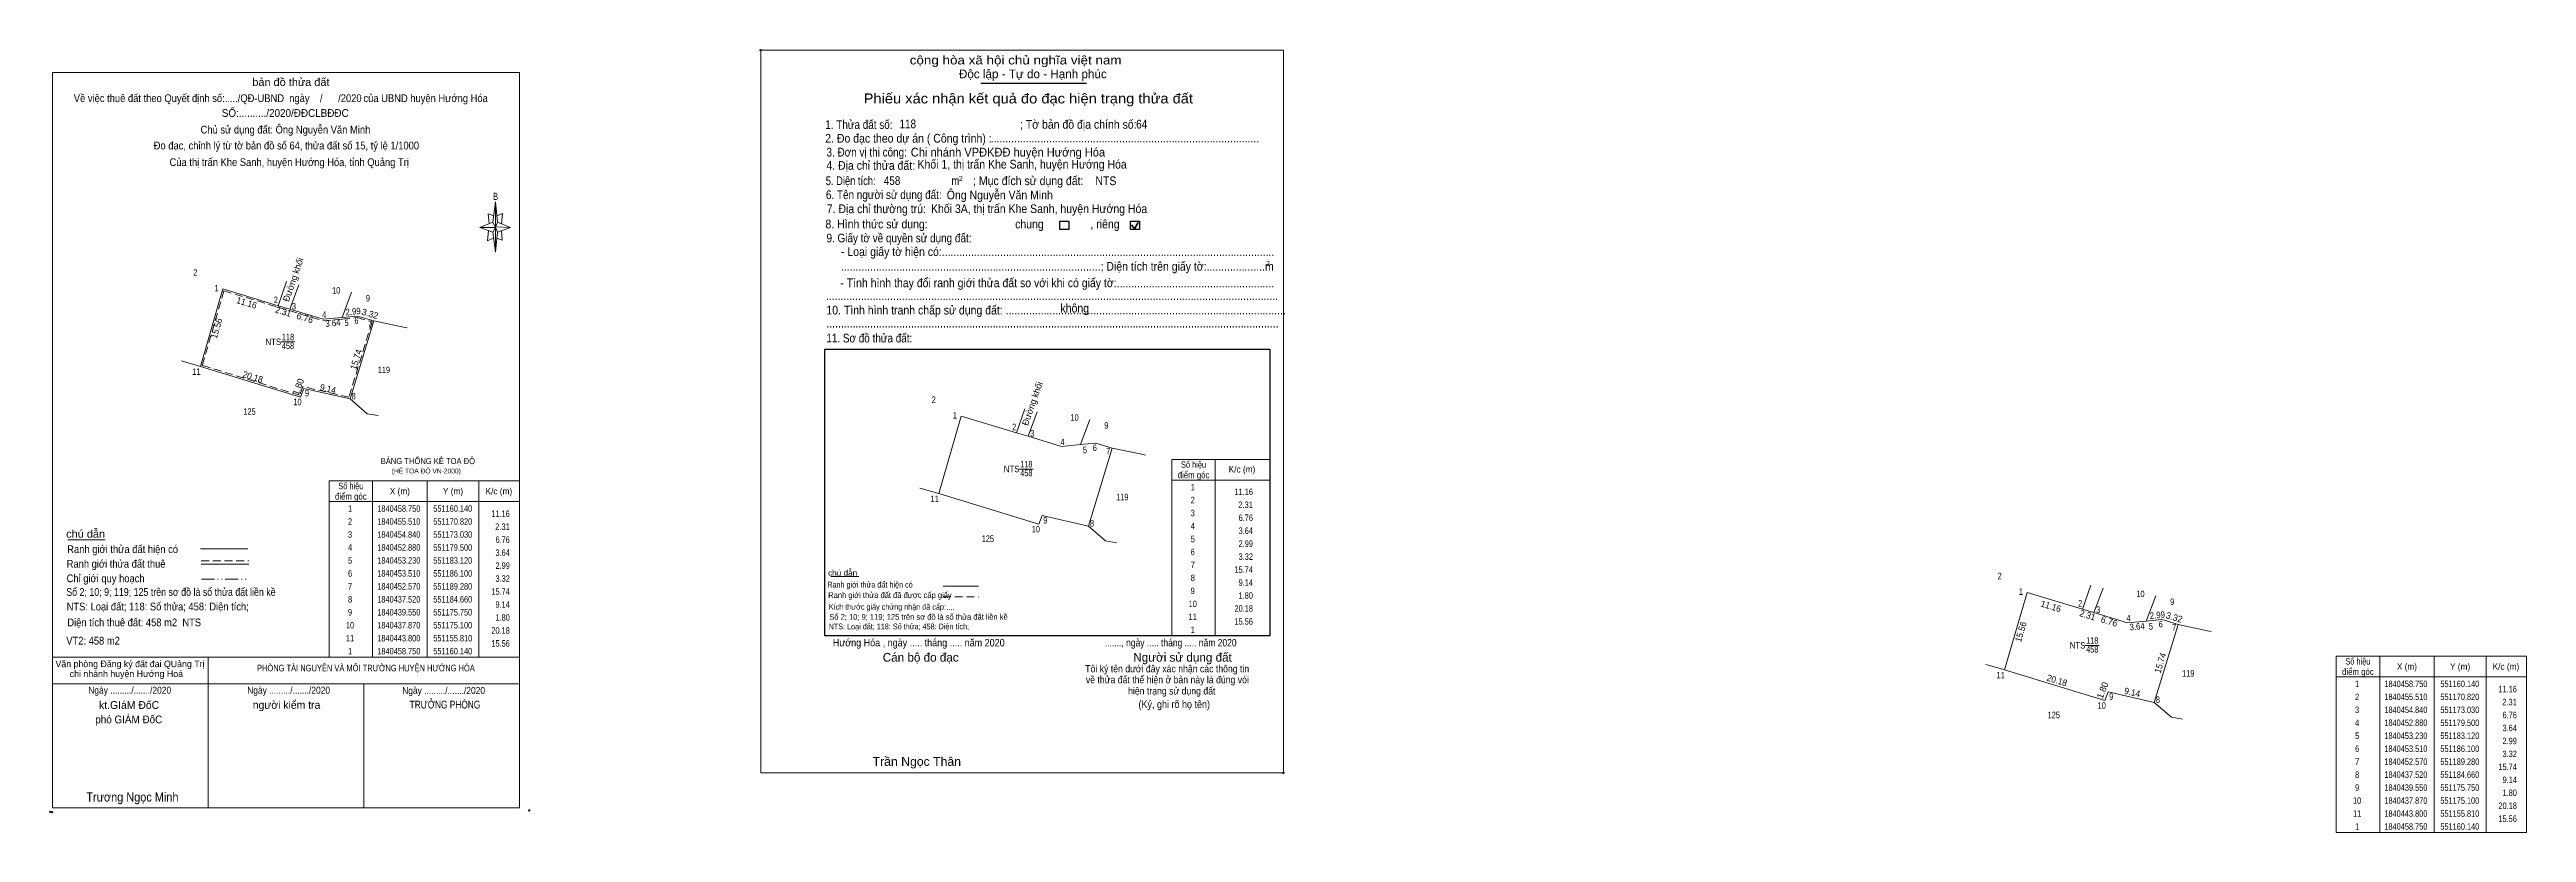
# Model space of a CAD drawing. Header units: metres. Extents: x 550779 to 551256, y 1840412 to 1840563.
import ezdxf
from ezdxf.enums import TextEntityAlignment as Align

# ---------------------------------------------------------------- set-up
doc = ezdxf.new("R2010")
doc.units = ezdxf.units.M
doc.header["$LTSCALE"] = 0.5
doc.header["$PDMODE"] = 32
doc.header["$PDSIZE"] = 0.25
doc.linetypes.add('DASH_DOUBLE_DOT', pattern=[9.2, 5, -1.2, 0.3, -1.2, 0.3, -1.2])
doc.linetypes.add('MEDIUM_DASHED', pattern=[4.5, 3, -1.5])
for name, color, linetype, lineweight in [('1', 7, 'Continuous', 13), ('10', 7, 'Continuous', 13), ('17', 7, 'Continuous', 13), ('2', 7, 'Continuous', 25), ('36', 7, 'Continuous', 13), ('5', 7, 'Continuous', 13), ('6', 7, 'Continuous', 13), ('63', 7, 'Continuous', 13)]:
    doc.layers.add(name, color=color, linetype=linetype, lineweight=lineweight)

msp = doc.modelspace()

# ---------------------------------------------------------------- linework, layer by layer
at = {"layer": '1'}
for points in [[(550954.62, 1840492.76), (550965.3, 1840489.52), (550967.51, 1840488.85), (550973.98, 1840486.89), (550977.6, 1840487.24), (550980.58, 1840487.52), (550983.76, 1840486.58), (550979.14, 1840471.53), (550970.23, 1840473.56), (550969.58, 1840471.88), (550950.29, 1840477.81)], [(551160.14, 1840458.75), (551170.82, 1840455.51), (551173.03, 1840454.84), (551179.5, 1840452.88), (551183.12, 1840453.23), (551186.1, 1840453.51), (551189.28, 1840452.57), (551184.66, 1840437.52), (551175.75, 1840439.55), (551175.1, 1840437.87), (551155.81, 1840443.8)]]:
    msp.add_lwpolyline(points, close=True, dxfattribs=at)
at = {"layer": '10'}
for p, q in [((550812.26, 1840517.28), (550807.93, 1840502.33)), ((550812.26, 1840517.28), (550822.94, 1840514.04)), ((550822.94, 1840514.04), (550824.56, 1840518.69)), ((550825.15, 1840513.37), (550826.94, 1840518.07)), ((550822.94, 1840514.04), (550825.15, 1840513.37)), ((550825.15, 1840513.37), (550831.62, 1840511.41)), ((550835.24, 1840511.76), (550837.08, 1840516.63)), ((550835.24, 1840511.76), (550838.22, 1840512.04)), ((550838.22, 1840512.04), (550841.4, 1840511.1)), ((550831.62, 1840511.41), (550835.24, 1840511.76)), ((550836.78, 1840496.05), (550841.4, 1840511.1)), ((550841.4, 1840511.1), (550846.75, 1840509.96)), ((550847.78, 1840509.74), (550846.75, 1840509.96)), ((550804.29, 1840503.38), (550807.94, 1840502.33)), ((550823.43, 1840507.04), (550826.13, 1840507.05)), ((550836.78, 1840496.05), (550840.08, 1840493.2)), ((550840.08, 1840493.2), (550842.23, 1840492.85)), ((550965.3, 1840489.52), (550966.92, 1840494.17)), ((550967.51, 1840488.85), (550969.3, 1840493.55)), ((550954.62, 1840492.76), (550950.29, 1840477.81)), ((550954.62, 1840492.76), (550965.3, 1840489.52)), ((550967.51, 1840488.85), (550973.98, 1840486.89)), ((550977.6, 1840487.24), (550979.44, 1840492.11)), ((550973.98, 1840486.89), (550977.6, 1840487.24)), ((550977.6, 1840487.24), (550980.58, 1840487.52)), ((550979.14, 1840471.53), (550983.76, 1840486.58)), ((550980.58, 1840487.52), (550983.76, 1840486.58)), ((550983.76, 1840486.58), (550989.11, 1840485.44)), ((550990.14, 1840485.22), (550989.11, 1840485.44)), ((550946.65, 1840478.86), (550950.3, 1840477.81)), ((550979.14, 1840471.53), (550982.44, 1840468.68)), ((550982.44, 1840468.68), (550984.59, 1840468.33)), ((551170.82, 1840455.51), (551172.44, 1840460.16)), ((551173.03, 1840454.84), (551174.82, 1840459.54)), ((551160.14, 1840458.75), (551155.81, 1840443.8)), ((551160.14, 1840458.75), (551170.82, 1840455.51)), ((551173.03, 1840454.84), (551179.5, 1840452.88)), ((551183.12, 1840453.23), (551184.96, 1840458.1)), ((551179.5, 1840452.88), (551183.12, 1840453.23)), ((551183.12, 1840453.23), (551186.1, 1840453.51)), ((551184.66, 1840437.52), (551189.28, 1840452.57)), ((551186.1, 1840453.51), (551189.28, 1840452.57)), ((551189.28, 1840452.57), (551194.63, 1840451.43)), ((551195.66, 1840451.21), (551194.63, 1840451.43)), ((551152.17, 1840444.85), (551155.82, 1840443.8)), ((551184.66, 1840437.52), (551187.96, 1840434.67)), ((551187.96, 1840434.67), (551190.11, 1840434.32))]:
    msp.add_line(p, q, dxfattribs=at)
msp.add_lwpolyline([(550812.26, 1840517.28), (550822.94, 1840514.04), (550825.15, 1840513.37), (550831.62, 1840511.41), (550835.24, 1840511.76), (550838.22, 1840512.04), (550841.4, 1840511.1), (550836.78, 1840496.05), (550827.87, 1840498.08), (550827.22, 1840496.4), (550807.93, 1840502.33)], close=True, dxfattribs=at)
at = {"layer": '10', "linetype": 'MEDIUM_DASHED'}
msp.add_lwpolyline([(550812.46, 1840516.9), (550822.85, 1840513.75), (550825.06, 1840513.08), (550831.59, 1840511.11), (550835.27, 1840511.46), (550838.19, 1840511.74), (550841.02, 1840510.9), (550836.57, 1840496.4), (550827.68, 1840498.43), (550827.04, 1840496.77), (550808.3, 1840502.53)], close=True, dxfattribs=at)
at = {"layer": '10'}
for points in [[(550807.93, 1840502.33), (550827.22, 1840496.4), (550827.87, 1840498.08), (550836.78, 1840496.05)], [(550950.29, 1840477.81), (550969.58, 1840471.88), (550970.23, 1840473.56), (550979.14, 1840471.53)], [(551155.81, 1840443.8), (551175.1, 1840437.87), (551175.75, 1840439.55), (551184.66, 1840437.52)]]:
    msp.add_lwpolyline(points, dxfattribs=at)
at = {"layer": '17'}
for p, q in [((550782.36, 1840468.87), (550789.6, 1840468.87)), ((550929.46, 1840461.8), (550934.86, 1840461.8))]:
    msp.add_line(p, q, dxfattribs=at)
at = {"layer": '2'}
for p, q in [((550958.41, 1840556.92), (550978.79, 1840556.92)), ((550928.32, 1840505.62), (551014.12, 1840505.62)), ((551014.12, 1840505.62), (551014.12, 1840450.39))]:
    msp.add_line(p, q, dxfattribs=at)
at = {"layer": '2', "lineweight": 35}
for p, q in [((550987.44, 1840529.6), (550988.02, 1840528.86)), ((550988.02, 1840528.86), (550988.72, 1840530.11))]:
    msp.add_line(p, q, dxfattribs=at)
at = {"layer": '2', "lineweight": 13}
msp.add_lwpolyline([(550915.96, 1840563.31), (551016.75, 1840563.31), (551016.75, 1840423.92), (550915.96, 1840423.92)], close=True, dxfattribs=at)
at = {"layer": '2'}
for points in [[(550973.63, 1840530.32), (550975.36, 1840530.32), (550975.36, 1840528.71), (550973.63, 1840528.71)], [(550987.25, 1840530.32), (550988.98, 1840530.32), (550988.98, 1840528.71), (550987.25, 1840528.71)]]:
    msp.add_lwpolyline(points, close=True, dxfattribs=at)
msp.add_lwpolyline([(551014.12, 1840450.39), (550928.32, 1840450.39), (550928.32, 1840505.62)], dxfattribs=at)
for p in [(550915.96, 1840563.31), (551016.74, 1840423.92)]:
    msp.add_point(p, dxfattribs=at)
at = {"layer": '36'}
for p, q in [((550965.3, 1840489.52), (550967.51, 1840488.85)), ((551170.82, 1840455.51), (551173.03, 1840454.84))]:
    msp.add_line(p, q, dxfattribs=at)
at = {"layer": '5'}
for p, q in [((550864.31, 1840530.14), (550864.81, 1840534.04)), ((550864.31, 1840528.24), (550861.81, 1840529.14)), ((550865.21, 1840528.24), (550864.81, 1840524.34)), ((550866.11, 1840526.64), (550865.11, 1840527.04)), ((550865.21, 1840530.14), (550867.71, 1840529.14)), ((550866.01, 1840528.54), (550866.11, 1840526.64)), ((550809.44, 1840417.2), (550809.44, 1840446.26)), ((550779.44, 1840441.1), (550869.24, 1840441.1)), ((550779.44, 1840441.1), (550869.24, 1840441.1)), ((550779.44, 1840441.1), (550869.24, 1840441.1)), ((550839.44, 1840417.2), (550839.44, 1840441.1))]:
    msp.add_line(p, q, dxfattribs=at)
for points in [[(550779.44, 1840559), (550869.44, 1840559), (550869.44, 1840417.2), (550779.44, 1840417.2)], [(550864.81, 1840534.04), (550865.21, 1840530.14), (550864.81, 1840529.14)], [(550864.81, 1840529.14), (550861.81, 1840529.14), (550864.31, 1840530.14), (550865.21, 1840528.24), (550867.71, 1840529.14), (550864.81, 1840529.24)], [(550864.81, 1840529.14), (550864.81, 1840524.34), (550864.31, 1840528.24)]]:
    msp.add_lwpolyline(points, close=True, dxfattribs=at)
for points in [[(550864.51, 1840531.34), (550863.41, 1840531.74), (550863.61, 1840529.84)], [(550865.11, 1840531.34), (550866.21, 1840531.84), (550866.01, 1840529.84)], [(550864.81, 1840529.14), (550864.31, 1840530.14), (550861.81, 1840529.14)], [(550863.51, 1840528.54), (550863.31, 1840526.54), (550864.41, 1840527.04)], [(550864.81, 1840529.14), (550865.21, 1840528.24), (550867.71, 1840529.14)], [(550869.44, 1840417.2), (550779.44, 1840417.2), (550779.44, 1840441.1)]]:
    msp.add_lwpolyline(points, dxfattribs=at)
for p in [(550778.97, 1840416.43), (550779.37, 1840416.36)]:
    msp.add_point(p, dxfattribs=at)
at = {"layer": '6'}
for p, q in [((550807.96, 1840467.13), (550817.1, 1840467.13)), ((550808.1, 1840464.2), (550817.24, 1840464.2)), ((550951.12, 1840459.96), (550957.94, 1840459.96)), ((550779.44, 1840446.26), (550869.44, 1840446.26))]:
    msp.add_line(p, q, dxfattribs=at)
at = {"layer": '6', "linetype": 'MEDIUM_DASHED'}
for p, q in [((550808.1, 1840464.82), (550817.3, 1840464.82)), ((550951.12, 1840457.87), (550957.97, 1840457.87))]:
    msp.add_line(p, q, dxfattribs=at)
at = {"layer": '6'}
msp.add_point((550871.34, 1840416.7), dxfattribs=at)
at = {"layer": '63'}
for p, q in [((551003.62, 1840484.39), (551003.62, 1840450.39)), ((551014.12, 1840484.39), (551014.12, 1840450.39)), ((550841.14, 1840480.26), (550841.14, 1840446.26)), ((550851.64, 1840480.26), (550851.64, 1840446.26)), ((550861.64, 1840480.26), (550861.64, 1840446.26)), ((550965.79, 1840482.52), (550968.49, 1840482.53)), ((550995.22, 1840480.39), (551014.12, 1840480.39)), ((550832.74, 1840476.26), (550869.44, 1840476.26)), ((551171.31, 1840448.51), (551174.01, 1840448.52)), ((551228.12, 1840446.45), (551228.12, 1840412.45)), ((551238.62, 1840446.45), (551238.62, 1840412.45)), ((551248.62, 1840446.45), (551248.62, 1840412.45)), ((551219.72, 1840442.45), (551256.42, 1840442.45))]:
    msp.add_line(p, q, dxfattribs=at)
at = {"layer": '63', "linetype": 'DASH_DOUBLE_DOT'}
msp.add_line((550808.13, 1840461.28), (550817.33, 1840461.28), dxfattribs=at)
at = {"layer": '63'}
msp.add_lwpolyline([(551014.12, 1840450.39), (550995.22, 1840450.39), (550995.22, 1840484.39), (551014.12, 1840484.39)], dxfattribs=at)
for points in [[(550832.74, 1840480.26), (550869.44, 1840480.26), (550869.44, 1840446.26), (550832.74, 1840446.26)], [(551219.72, 1840446.45), (551256.42, 1840446.45), (551256.42, 1840412.45), (551219.72, 1840412.45)]]:
    msp.add_lwpolyline(points, close=True, dxfattribs=at)

# ---------------------------------------------------------------- texts
at = {"layer": '1'}
for s, height, width, p in [('BẢNG THỐNG KÊ TOẠ ĐỘ ', 1.15, 0.95, (550852, 1840483.5)), ('118', 1.25, 0.85, (550967.185, 1840482.86)), ('(HỆ TOẠ ĐỘ VN-2000)', 0.9335, 0.9, (550851.49, 1840481.69)), ('NTS', 1.25, 0.9, (550964.35, 1840481.93)), ('458', 1.25, 0.85, (550967.185, 1840481.15)), ('118', 1.25, 0.85, (551172.705, 1840448.85)), ('NTS', 1.25, 0.9, (551169.87, 1840447.92)), ('458', 1.25, 0.85, (551172.705, 1840447.14))]:
    msp.add_text(s, height=height, dxfattribs=dict(at, width=width)).set_placement(p, align=Align.CENTER)
at = {"layer": '10'}
for s, width, p in [('2', 0.8, (550806.96, 1840519.81)), ('10', 0.85, (550834.115, 1840516.37)), ('9', 0.8, (550840.235, 1840514.84)), ('NTS', 0.9, (550821.99, 1840506.45)), ('118', 0.85, (550824.825, 1840507.38)), ('458', 0.85, (550824.825, 1840505.67)), ('119', 0.85, (550843.32, 1840501.03)), ('125', 0.85, (550817.405, 1840493.01))]:
    msp.add_text(s, height=1.25, dxfattribs=dict(at, width=width)).set_placement(p, align=Align.CENTER)
for s, width, p in [(' 1', 0.75, (550811.46, 1840516.8)), (' 2', 0.85, (550822.88, 1840514.54)), (' 3', 0.8, (550826.37, 1840513.32)), (' 4', 0.85, (550832.19, 1840511.67)), (' 5', 0.8, (550836.52, 1840510.11)), (' 6', 0.85, (550838.42, 1840510.53)), (' 7', 0.8, (550841.02, 1840509.89)), (' 11', 0.8, (550807.97, 1840500.7)), (' 9', 0.85, (550828.87, 1840496.55)), (' 10', 0.85, (550827.44, 1840494.85)), (' 8', 0.8, (550837.88, 1840495.96))]:
    msp.add_text(s, height=1.25, dxfattribs=dict(at, width=width)).set_placement(p, align=Align.RIGHT)
for s, rotation, width, p in [('11.16', 343.124, 0.95, (550816.6736, 1840513.9995)), ('2.31', 343.134, 0.95, (550823.7387, 1840512.2978)), ('2.99', 5.368, 0.9, (550837.4265, 1840512.2859)), ('15.56', 73.847, 0.95, (550811.6435, 1840509.5011)), ('3.64', 5.522, 0.9, (550833.5299, 1840510.0711)), ('15.74', 72.935, 0.95, (550838.5399, 1840503.4816)), ('20.18', 342.912, 0.95, (550817.8464, 1840499.707)), ('9.14', 347.165, 0.95, (550832.3962, 1840497.3968))]:
    msp.add_text(s, height=1.25, rotation=rotation, dxfattribs=dict(at, width=width)).set_placement(p, align=Align.CENTER)
for s, rotation, p in [('6.76', 343.147, (550827.9038, 1840511.0884)), ('3.32', 343.532, (550840.4578, 1840511.8713)), ('1.80', 68.848, (550827.3937, 1840498.1745))]:
    msp.add_text(s, height=1.25, rotation=rotation, dxfattribs=at).set_placement(p, align=Align.CENTER)
at = {"layer": '2'}
for s, height, width, p in [('cộng hòa xã hội chủ nghĩa việt nam', 1.682, 1.15, (550944.7, 1840560.56)), ('2. Đo đạc theo dự án ( Công trình) : ', 1.683, 0.9, (550928.4, 1840545.48)), ('1. Thửa đất số:', 1.682, 0.85, (550928.41, 1840548.12)), ('118', 1.68, 0.85, (550942.73, 1840548.26)), ('............................................................................................', 1.683, 0.9, (550960.3, 1840545.54)), ('; Tờ bản đồ địa chính số:', 1.682, 0.9, (550965.95, 1840548.16)), ('64', 1.68, 0.85, (550988.36, 1840548.2)), ('4. Địa chỉ thửa đất:', 1.683, 0.9, (550928.62, 1840540.24)), ('3. Đơn vị thi công:', 1.683, 0.85, (550928.65, 1840542.8)), ('Chi nhánh VPĐKĐĐ huyện Hướng Hóa', 1.68, 0.95, (550944.9, 1840542.8)), ('Khối 1, thị trấn Khe Sanh, huyện Hướng Hóa', 1.68, 0.9, (550946.2, 1840540.48)), ('5. Diện tích:', 1.683, 0.8, (550928.51, 1840537.29)), ('6. Tên người sử dụng đất:', 1.683, 0.85, (550928.54, 1840534.6)), ('458', 1.68, 0.85, (550939.7, 1840537.32)), ('Ông Nguyễn Văn Minh', 1.68, 0.9, (550951.84, 1840534.54)), ('m', 1.682, 0.8, (550952.74, 1840537.29)), ('2', 0.9611, 0.8, (550954.19, 1840538.1)), ('; Mục đích sử dụng đất:', 1.682, 0.9, (550956.92, 1840537.29)), ('NTS', 1.68, 0.9, (550980.5, 1840537.28)), ('7. Địa chỉ thường trú:', 1.683, 0.9, (550928.7, 1840531.88)), ('Khối 3A, thị trấn Khe Sanh, huyện Hướng Hóa', 1.68, 0.9, (550948.8, 1840531.9)), ('8. Hình thức sử dụng:', 1.683, 0.9, (550928.45, 1840528.94)), ('9. Giấy tờ về quyền sử dụng đất:', 1.683, 0.85, (550928.65, 1840526.25)), ('chung                , riêng', 1.682, 0.9, (550965.02, 1840528.94)), ('     - Loại giấy tờ hiện có:..................................................................................................................', 1.682, 0.9, (550928.62, 1840523.62)), ('     .........................................................................................; Diện tích trên giấy tờ:....................m', 1.682, 0.9, (550928.62, 1840520.78)), ('2', 0.9611, 0.8, (551013.42, 1840521.72)), ('     - Tình hình thay đổi ranh giới thửa đất so với khi có giấy tờ:......................................................', 1.682, 0.9, (550928.51, 1840517.6)), ('...........................................................................................................................................................', 1.682, 0.9, (550928.54, 1840515.16)), ('10. Tình hình tranh chấp sử dụng đất: ................................................................................................', 1.683, 0.9, (550928.62, 1840512.34)), ('không', 1.682, 0.9, (550973.76, 1840512.72)), ('11. Sơ đồ thửa đất:', 1.683, 0.85, (550928.62, 1840506.95)), ('...........................................................................................................................................................', 1.682, 0.9, (550928.62, 1840509.83)), ('Hướng Hóa , ngày ..... tháng ..... năm 2020', 1.441, 0.9, (550929.86, 1840448.33)), ('......., ngày ..... tháng ..... năm 2020', 1.441, 0.85, (550982.32, 1840448.33)), ('(Ký, ghi rõ họ tên)', 1.442, 0.9, (550988.8, 1840436.46)), ('Trần Ngọc Thân', 1.68, 1.05, (550937.54, 1840425.3))]:
    msp.add_text(s, height=height, dxfattribs=dict(at, width=width)).set_placement(p)
for s, height, width, p in [('Phiếu xác nhận kết quả đo đạc hiện trạng thửa đất', 1.922, 1.1, (550967.565, 1840553.04)), ('....', 0.935, 0.95, (550952.56, 1840455.38)), ('Tôi ký tên dưới đây xác nhận các thông tin', 1.39, 0.9, (550994.34, 1840443.33)), ('về thửa đất thể hiện ở bản này là đúng vói', 1.39, 0.9, (550994.375, 1840441.22)), ('hiện trạng sử dụng đất', 1.39, 0.9, (550995.215, 1840439.06))]:
    msp.add_text(s, height=height, dxfattribs=dict(at, width=width)).set_placement(p, align=Align.CENTER)
for s, p in [('Độc lập - Tự do - Hạnh phúc', (550954.18, 1840557.9)), ('Cán bộ đo đạc', (550939.5, 1840445.39)), ('Người sử dụng đất', (550987.81, 1840445.39))]:
    msp.add_text(s, height=1.682, dxfattribs=at).set_placement(p)
msp.add_text('.', height=0.4806, dxfattribs=at).set_placement((551016.7285, 1840423.67), align=Align.CENTER)
at = {"layer": '5'}
for s, height, width, p in [('Về việc thuê đất theo Quyết định số:...../QĐ-UBND  ngày    /      /2020', 1.5, 0.9, (550811.27, 1840553.3)), ('bản đồ thửa đất', 1.5, 1.05, (550825.38, 1840556.41)), ('SỐ:........../2020/ĐĐCLBĐĐC', 1.5, 0.95, (550824.29, 1840550.45)), ('của UBND huyện Hướng Hóa', 1.5, 0.9, (550851.36, 1840553.3)), ('Đo đạc, chỉnh lý từ tờ bản đồ số 64, thửa đất số 15, tỷ lệ 1/1000 ', 1.5, 0.9, (550824.765, 1840544.17)), ('Chủ sử dụng đất: Ông Nguyễn Văn Minh', 1.5, 0.9, (550824.33, 1840547.24)), ('Của thị trấn Khe Sanh, huyện Hướng Hóa, tỉnh Quảng Trị', 1.5, 0.9, (550825.06, 1840540.96)), ('B', 1.378, 0.75, (550864.845, 1840534.43)), ('Ngày ........./......./2020', 1.35, 0.9, (550794.305, 1840439.21)), ('Ngày ........./......./2020', 1.35, 0.9, (550824.945, 1840439.21)), ('Ngày ........./......./2020', 1.35, 0.9, (550854.825, 1840439.16)), ('TRƯỞNG PHÒNG', 1.5, 0.8, (550855.085, 1840436.36)), ('phó GIÁM ĐốC', 1.5, 0.95, (550794.12, 1840433.5)), ('Trương Ngọc Minh', 1.75, 0.9, (550794.825, 1840418.41))]:
    msp.add_text(s, height=height, dxfattribs=dict(at, width=width)).set_placement(p, align=Align.CENTER)
for s, p in [('kt.GIáM ĐốC', (550794.185, 1840436.28)), ('người kiểm tra', (550824.545, 1840436.3))]:
    msp.add_text(s, height=1.5, dxfattribs=at).set_placement(p, align=Align.CENTER)
at = {"layer": '6'}
for s, height, width, p in [('chú dẫn', 1.5, 1.05, (550782.06, 1840469.29)), ('Ranh giới thửa đất thuê', 1.5, 0.9, (550782.15, 1840463.51)), ('Ranh giới thửa đất hiện có ', 1.5, 0.9, (550782.26, 1840466.33)), ('Số 2; 10; 9; 119; 125 trên sơ đồ là số thửa đất liền kề', 1.5, 0.85, (550782.07, 1840458.08)), ('Chỉ giới quy hoạch', 1.5, 0.9, (550782.14, 1840460.7)), ('Ranh giới thửa đất hiện có ', 1.12, 0.9, (550928.8, 1840459.68)), ('chú dẫn', 1.12, 1.05, (550928.96, 1840461.96)), ('NTS: Loại đất; 118: Số thửa; 458: Diện tích;', 1.5, 0.9, (550782.14, 1840455.27)), ('Ranh giới thửa đất đã được cấp giấy', 1.12, 0.85, (550928.98, 1840457.67)), ('Kích thước giấy chứng nhận đã cấp:', 1.12, 0.9, (550929.1, 1840455.41)), ('Số 2; 10; 9; 119; 125 trên sơ đồ là số thửa đất liền kề', 1.12, 0.85, (550929.19, 1840453.46)), ('VT2: 458 m2', 1.5, 0.9, (550782.07, 1840448.68)), ('Diện tích thuê đất: 458 m2  NTS', 1.5, 0.9, (550782.27, 1840452.21)), ('NTS: Loại đất; 118: Số thửa; 458: Diện tích;', 1.12, 0.9, (550929.06, 1840451.62))]:
    msp.add_text(s, height=height, dxfattribs=dict(at, width=width)).set_placement(p)
for s, p in [(' Văn phòng Đăng ký đất đai QUảng Trị', (550794.12, 1840444.33)), ('chi nhánh huyện Hướng Hoá', (550793.66, 1840442.42))]:
    msp.add_text(s, height=1.267, dxfattribs=at).set_placement(p, align=Align.CENTER)
at = {"layer": '6', "width": 0.85}
msp.add_text('PHÒNG TÀI NGUYÊN VÀ MÔI TRƯỜNG HUYỆN HƯỚNG HÓA', height=1.27, dxfattribs=at).set_placement((550839.845, 1840443.52), align=Align.CENTER)
at = {"layer": '63'}
for s, rotation, p in [('Đường khối', 70.792, (550826.4128, 1840518.8444)), ('Đường khối', 70.792, (550968.9228, 1840494.9444)), ('3.32', 343.532, (551188.3378, 1840453.3413)), ('6.76', 343.147, (551175.7838, 1840452.5584)), ('1.80', 68.848, (551175.2737, 1840439.6445))]:
    msp.add_text(s, height=1.25, rotation=rotation, dxfattribs=at).set_placement(p, align=Align.CENTER)
for s, width, p in [('2', 0.8, (550949.32, 1840495.29)), ('10', 0.85, (550976.475, 1840491.85)), ('9', 0.8, (550982.595, 1840490.32)), ('Số hiệu', 0.85, (550999.42, 1840482.77)), ('Số hiệu', 0.85, (550836.94, 1840478.64)), ('X (m)', 0.95, (550846.39, 1840477.64)), ('Y (m)', 0.95, (550856.645, 1840477.64)), ('K/c (m)', 0.95, (550865.485, 1840477.64)), ('điểm góc', 0.9, (550999.42, 1840480.77)), (' 1', 0.75, (550999.07, 1840478.42)), ('K/c (m)', 0.95, (551008.765, 1840481.87)), ('điểm góc', 0.9, (550836.94, 1840476.64)), (' 1', 0.75, (550836.59, 1840474.29)), ('1840458.750', 0.85, (550846.19, 1840474.29)), ('551160.140', 0.85, (550856.59, 1840474.29)), ('119', 0.85, (550985.68, 1840476.51)), (' 3', 0.8, (550999.065, 1840473.42)), (' 2', 0.85, (550999.075, 1840475.92)), (' 3', 0.8, (550836.585, 1840469.29)), (' 2', 0.85, (550836.595, 1840471.79)), ('1840455.510', 0.85, (550846.19, 1840471.79)), ('1840454.840', 0.85, (550846.19, 1840469.29)), ('551170.820', 0.85, (550856.59, 1840471.79)), ('551173.030', 0.85, (550856.59, 1840469.29)), ('125', 0.85, (550959.765, 1840468.49)), (' 4', 0.85, (550999.07, 1840470.92)), (' 5', 0.8, (550999.075, 1840468.42)), (' 4', 0.85, (550836.59, 1840466.79)), (' 5', 0.8, (550836.595, 1840464.29)), ('1840452.880', 0.85, (550846.19, 1840466.79)), ('1840453.230', 0.85, (550846.19, 1840464.29)), ('551179.500', 0.85, (550856.59, 1840466.79)), ('551183.120', 0.85, (550856.59, 1840464.29)), (' 6', 0.85, (550999.075, 1840465.92)), (' 7', 0.8, (550999.075, 1840463.42)), (' 6', 0.85, (550836.595, 1840461.79)), (' 7', 0.8, (550836.595, 1840459.29)), ('1840453.510', 0.85, (550846.19, 1840461.79)), ('1840452.570', 0.85, (550846.19, 1840459.29)), ('551186.100', 0.85, (550856.59, 1840461.79)), ('551189.280', 0.85, (550856.59, 1840459.29)), (' 9', 0.85, (550999.07, 1840458.42)), (' 8', 0.8, (550999.075, 1840460.92)), ('2', 0.8, (551154.84, 1840461.28)), (' 9', 0.85, (550836.59, 1840454.29)), (' 8', 0.8, (550836.595, 1840456.79)), ('1840437.520', 0.85, (550846.19, 1840456.79)), ('1840439.550', 0.85, (550846.19, 1840454.29)), ('551184.660', 0.85, (550856.59, 1840456.79)), ('551175.750', 0.85, (550856.59, 1840454.29)), (' 10', 0.85, (550999.07, 1840455.92)), (' 11', 0.8, (550999.07, 1840453.42)), ('10', 0.85, (551181.99, 1840457.84)), ('9', 0.8, (551188.115, 1840456.31)), (' 10', 0.85, (550836.59, 1840451.79)), (' 11', 0.8, (550836.59, 1840449.29)), ('1840437.870', 0.85, (550846.19, 1840451.79)), ('1840443.800', 0.85, (550846.19, 1840449.29)), ('551175.100', 0.85, (550856.59, 1840451.79)), ('551155.810', 0.85, (550856.59, 1840449.29)), (' 1', 0.75, (550999.07, 1840450.92)), (' 1', 0.75, (550836.59, 1840446.79)), ('1840458.750', 0.85, (550846.19, 1840446.79)), ('551160.140', 0.85, (550856.59, 1840446.79)), ('Số hiệu', 0.85, (551223.92, 1840444.83)), ('X (m)', 0.95, (551233.37, 1840443.83)), ('Y (m)', 0.95, (551243.625, 1840443.83)), ('K/c (m)', 0.95, (551252.465, 1840443.83)), ('119', 0.85, (551191.2, 1840442.5)), ('điểm góc', 0.9, (551223.92, 1840442.83)), (' 1', 0.75, (551223.57, 1840440.48)), ('1840458.750', 0.85, (551233.17, 1840440.48)), ('551160.140', 0.85, (551243.57, 1840440.48)), ('125', 0.85, (551165.285, 1840434.48)), (' 3', 0.8, (551223.565, 1840435.48)), (' 2', 0.85, (551223.575, 1840437.98)), ('1840455.510', 0.85, (551233.17, 1840437.98)), ('1840454.840', 0.85, (551233.17, 1840435.48)), ('551170.820', 0.85, (551243.57, 1840437.98)), ('551173.030', 0.85, (551243.57, 1840435.48)), (' 4', 0.85, (551223.57, 1840432.98)), (' 5', 0.8, (551223.575, 1840430.48)), ('1840452.880', 0.85, (551233.17, 1840432.98)), ('1840453.230', 0.85, (551233.17, 1840430.48)), ('551179.500', 0.85, (551243.57, 1840432.98)), ('551183.120', 0.85, (551243.57, 1840430.48)), (' 6', 0.85, (551223.575, 1840427.98)), (' 7', 0.8, (551223.575, 1840425.48)), ('1840453.510', 0.85, (551233.17, 1840427.98)), ('1840452.570', 0.85, (551233.17, 1840425.48)), ('551186.100', 0.85, (551243.57, 1840427.98)), ('551189.280', 0.85, (551243.57, 1840425.48)), (' 9', 0.85, (551223.57, 1840420.48)), (' 8', 0.8, (551223.575, 1840422.98)), ('1840437.520', 0.85, (551233.17, 1840422.98)), ('1840439.550', 0.85, (551233.17, 1840420.48)), ('551184.660', 0.85, (551243.57, 1840422.98)), ('551175.750', 0.85, (551243.57, 1840420.48)), (' 10', 0.85, (551223.57, 1840417.98)), (' 11', 0.8, (551223.57, 1840415.48)), ('1840437.870', 0.85, (551233.17, 1840417.98)), ('1840443.800', 0.85, (551233.17, 1840415.48)), ('551175.100', 0.85, (551243.57, 1840417.98)), ('551155.810', 0.85, (551243.57, 1840415.48)), (' 1', 0.75, (551223.57, 1840412.98)), ('1840458.750', 0.85, (551233.17, 1840412.98)), ('551160.140', 0.85, (551243.57, 1840412.98))]:
    msp.add_text(s, height=1.25, dxfattribs=dict(at, width=width)).set_placement(p, align=Align.CENTER)
for s, width, p in [(' 1', 0.75, (550953.82, 1840492.28)), (' 2', 0.85, (550965.24, 1840490.02)), (' 3', 0.8, (550968.73, 1840488.8)), (' 4', 0.85, (550974.55, 1840487.15)), (' 5', 0.8, (550978.88, 1840485.59)), (' 6', 0.85, (550980.78, 1840486.01)), (' 7', 0.8, (550983.38, 1840485.37)), ('11.16', 0.85, (551010.87, 1840477.52)), ('11.16', 0.85, (550867.59, 1840473.29)), (' 11', 0.8, (550950.33, 1840476.18)), ('6.76', 0.85, (551010.87, 1840472.52)), ('2.31', 0.8, (551010.87, 1840475.02)), ('6.76', 0.85, (550867.59, 1840468.29)), ('2.31', 0.8, (550867.59, 1840470.79)), (' 10', 0.85, (550969.8, 1840470.33)), (' 9', 0.85, (550971.23, 1840472.03)), (' 8', 0.8, (550980.24, 1840471.44)), ('3.64', 0.85, (551010.87, 1840470.02)), ('3.64', 0.85, (550867.59, 1840465.79)), ('2.99', 0.85, (550867.59, 1840463.29)), ('3.32', 0.85, (551010.87, 1840465.02)), ('2.99', 0.85, (551010.87, 1840467.52)), ('15.74', 0.85, (550867.59, 1840458.29)), ('3.32', 0.85, (550867.59, 1840460.79)), ('15.74', 0.85, (551010.87, 1840462.52)), ('9.14', 0.85, (551010.87, 1840460.02)), (' 1', 0.75, (551159.34, 1840458.27)), ('9.14', 0.85, (550867.59, 1840455.79)), ('20.18', 0.85, (551010.87, 1840455.02)), ('1.80', 0.85, (551010.87, 1840457.52)), (' 2', 0.85, (551170.76, 1840456.01)), (' 3', 0.8, (551174.25, 1840454.79)), ('20.18', 0.85, (550867.59, 1840450.79)), ('1.80', 0.85, (550867.59, 1840453.29)), ('15.56', 0.85, (551010.87, 1840452.52)), (' 4', 0.85, (551180.07, 1840453.14)), (' 5', 0.8, (551184.4, 1840451.58)), (' 6', 0.85, (551186.3, 1840452)), (' 7', 0.8, (551188.9, 1840451.36)), ('15.56', 0.85, (550867.59, 1840448.29)), (' 11', 0.8, (551155.85, 1840442.17)), ('11.16', 0.85, (551254.57, 1840439.48)), (' 10', 0.85, (551175.32, 1840436.32)), (' 9', 0.85, (551176.75, 1840438.02)), (' 8', 0.8, (551185.76, 1840437.43)), ('6.76', 0.85, (551254.57, 1840434.48)), ('2.31', 0.8, (551254.57, 1840436.98)), ('3.64', 0.85, (551254.57, 1840431.98)), ('3.32', 0.85, (551254.57, 1840426.98)), ('2.99', 0.85, (551254.57, 1840429.48)), ('15.74', 0.85, (551254.57, 1840424.48)), ('9.14', 0.85, (551254.57, 1840421.98)), ('20.18', 0.85, (551254.57, 1840416.98)), ('1.80', 0.85, (551254.57, 1840419.48)), ('15.56', 0.85, (551254.57, 1840414.48))]:
    msp.add_text(s, height=1.25, dxfattribs=dict(at, width=width)).set_placement(p, align=Align.RIGHT)
for s, rotation, width, p in [('11.16', 343.124, 0.95, (551164.5536, 1840455.4695)), ('2.31', 343.134, 0.95, (551171.6187, 1840453.7678)), ('2.99', 5.368, 0.9, (551185.3065, 1840453.7559)), ('15.56', 73.847, 0.95, (551159.5235, 1840450.9711)), ('3.64', 5.522, 0.9, (551181.4099, 1840451.5411)), ('15.74', 72.935, 0.95, (551186.4199, 1840444.9516)), ('20.18', 342.912, 0.95, (551165.7264, 1840441.177)), ('9.14', 347.165, 0.95, (551180.2762, 1840438.8668))]:
    msp.add_text(s, height=1.25, rotation=rotation, dxfattribs=dict(at, width=width)).set_placement(p, align=Align.CENTER)

doc.saveas('drawing.dxf')
